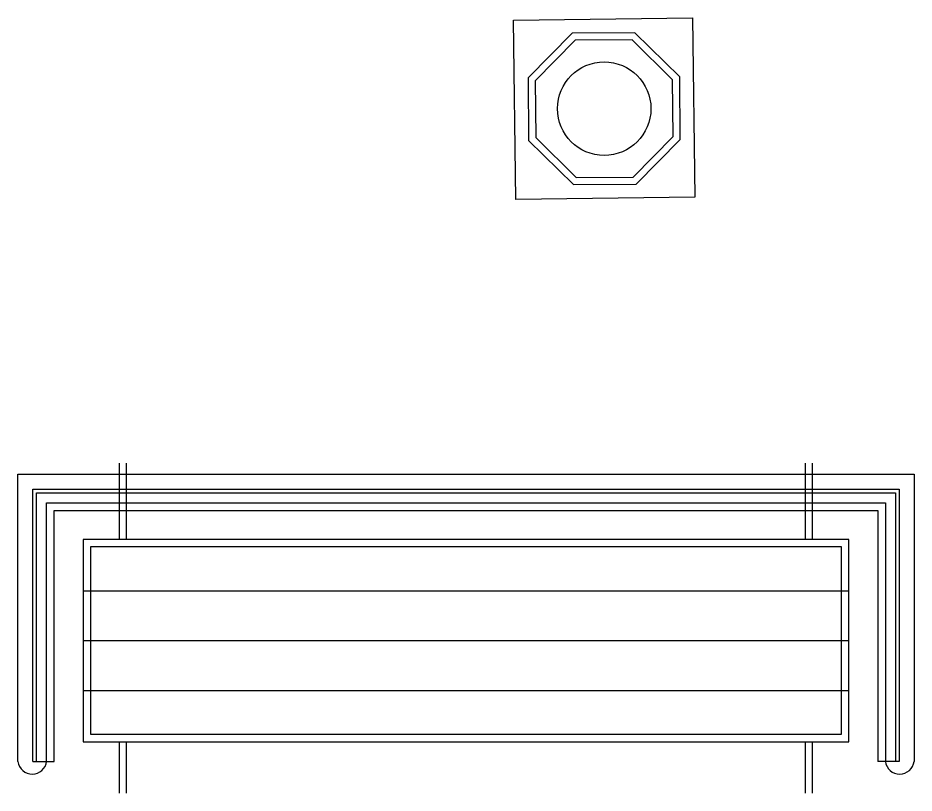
# Model space of a CAD drawing. Extents: x -2918 to -212, y 225 to 5715.
# Drawn here: x -624.921 to -622.921, y 811.698 to 813.429 of the extents above; entities that cross this region are included whole.
import ezdxf

# ---------------------------------------------------------------- set-up
doc = ezdxf.new("R2010")
doc.units = 0
doc.layers.add('ДВ_ГП_П_МАФ', color=20, linetype='CONTINUOUS')

# ---------------------------------------------------------------- blocks, each defined once
blk = doc.blocks.new('*U46')
at = {"layer": 'ДВ_ГП_П_МАФ'}
for p, q in [((0.3148, -0.2024), (0.3148, 0.0348)), ((0.3366, -0.2024), (0.3366, 0.0348)), ((2.444, -0.2024), (2.444, 0.0348)), ((2.4658, -0.2024), (2.4658, 0.0348)), ((0.2024, -0.3616), (2.5783, -0.3616)), ((0.2024, -0.5163), (2.5783, -0.5163)), ((0.2024, -0.6711), (2.5783, -0.6711)), ((0.3148, -0.9898), (0.3148, -0.8303)), ((0.3366, -0.9898), (0.3366, -0.8303)), ((2.444, -0.9898), (2.444, -0.8303)), ((2.4658, -0.9898), (2.4658, -0.8303)), ((0.0458, -0.8913), (0.1121, -0.8913)), ((2.7348, -0.8913), (2.6686, -0.8913))]:
    blk.add_line(p, q, dxfattribs=at)
for points in [[(0, -0.8913), (0, 0), (2.7807, 0), (2.7807, -0.8913)], [(0.0458, -0.8913), (0.0458, -0.0458), (2.7348, -0.0458), (2.7348, -0.8913)], [(0.0573, -0.8913), (0.0573, -0.0573), (2.7233, -0.0573), (2.7233, -0.8913)], [(0.0891, -0.8913), (0.0891, -0.0891), (2.6915, -0.0891), (2.6915, -0.8913)], [(0.1121, -0.8913), (0.1121, -0.1121), (2.6686, -0.1121), (2.6686, -0.8913)]]:
    blk.add_lwpolyline(points, dxfattribs=at)
for points in [[(0.2024, -0.8303), (2.5783, -0.8303), (2.5783, -0.2024), (0.2024, -0.2024)], [(0.2253, -0.8073), (2.5553, -0.8073), (2.5553, -0.2253), (0.2253, -0.2253)]]:
    blk.add_lwpolyline(points, close=True, dxfattribs=at)
for centre in [(0.0445, -0.8858), (2.7361, -0.8858)]:
    blk.add_arc(centre, 0.0449, 187.7438, 352.9746, dxfattribs=at)
blk = doc.blocks.new('УРНА__')
at = {"layer": 'ДВ_ГП_П_МАФ'}
for points in [[(-0.2, -0.2), (-0.2, 0.2), (0.2, 0.2), (0.2, -0.2)], [(-0.0691, 0.1695), (-0.1687, 0.071), (-0.1695, -0.0691), (-0.071, -0.1687), (0.0691, -0.1695), (0.1687, -0.071), (0.1695, 0.0691), (0.071, 0.1687)], [(-0.0626, 0.1536), (-0.1529, 0.0644), (-0.1536, -0.0626), (-0.0644, -0.1529), (0.0626, -0.1536), (0.1529, -0.0644), (0.1536, 0.0626), (0.0644, 0.1529)]]:
    blk.add_lwpolyline(points, close=True, dxfattribs=at)
blk.add_circle((0, 0), 0.1043, dxfattribs=at)

msp = doc.modelspace()

# ---------------------------------------------------------------- block references
at = {"layer": 'ДВ_ГП_П_МАФ', "rotation": 0.7622443110705079}
msp.add_blockref('УРНА__', (-623.6121, 813.2262), dxfattribs=at)
at = {"layer": 'ДВ_ГП_П_МАФ', "xscale": 0.7192553719219982, "yscale": 0.7192553719219982, "zscale": 0.7192553719219982}
msp.add_blockref('*U46', (-624.9205, 812.4098), dxfattribs=at)

doc.saveas('drawing.dxf')
